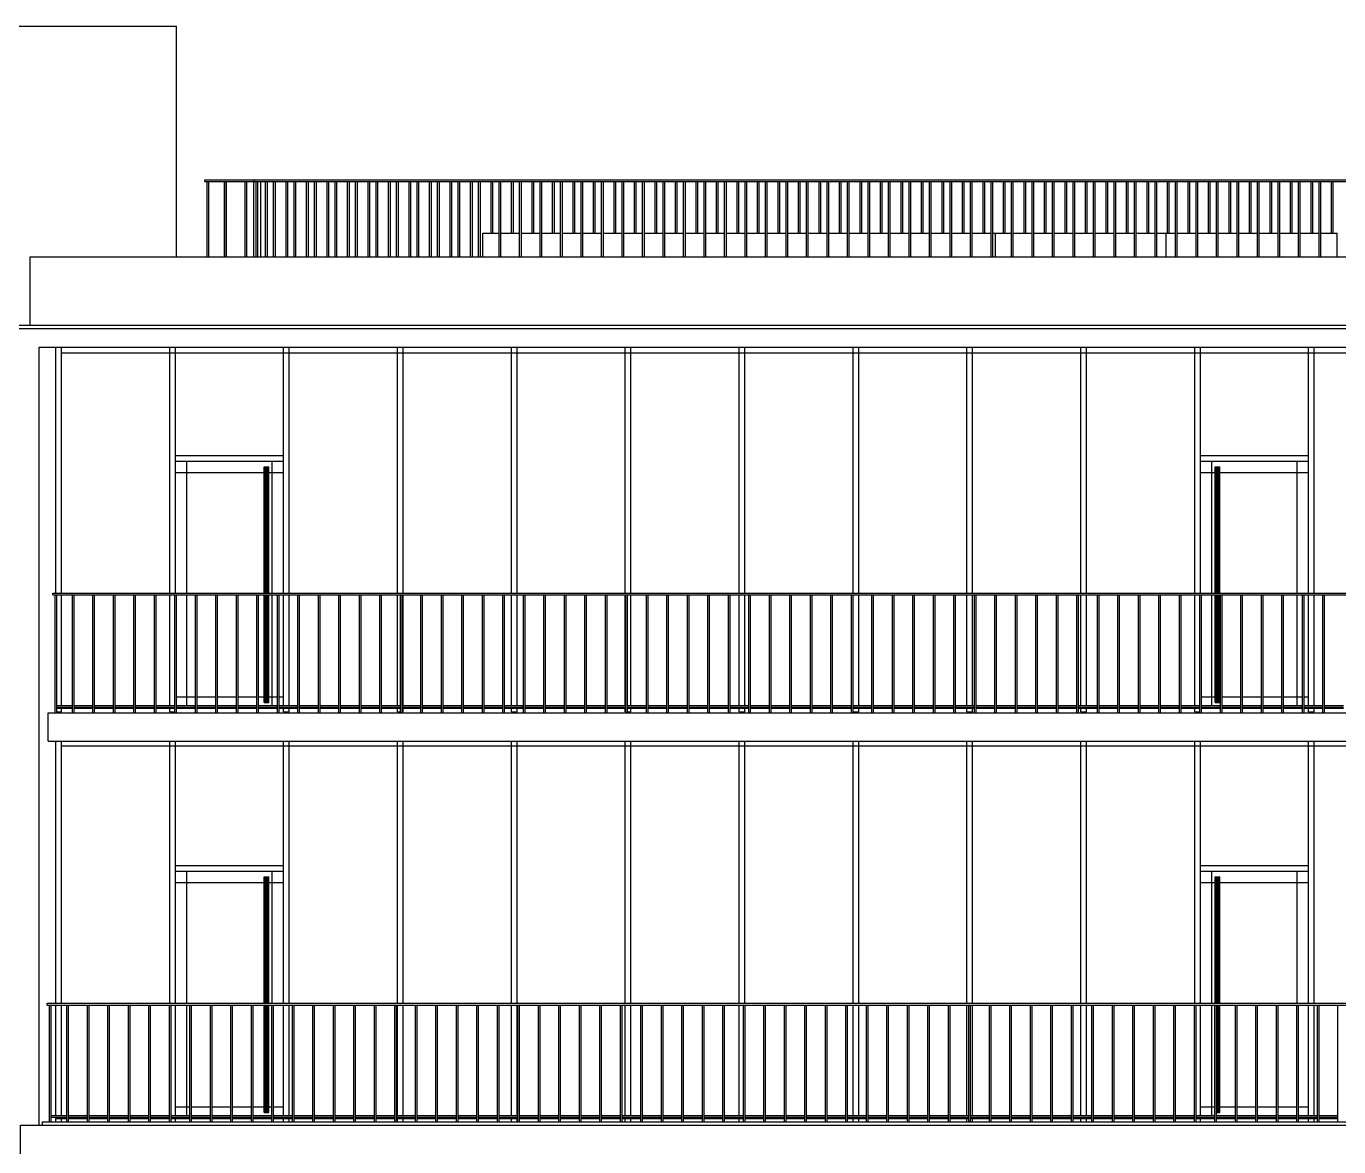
# Model space of a CAD drawing. Units: millimetres at full size, sheet at 1:150. Extents: x -30038 to 30038, y -20812 to 20512.
# Drawn here: x -7479 to 4046, y -11714 to -1877 of the extents above; entities that cross this region are included whole.
import ezdxf

# ---------------------------------------------------------------- set-up
doc = ezdxf.new("R2010")
doc.units = ezdxf.units.MM
doc.header["$LTSCALE"] = 150
doc.layers.add('0-5_ﾚｲﾔ-5', color=3, linetype='Continuous')

msp = doc.modelspace()

# ---------------------------------------------------------------- linework, layer by layer
at = {"layer": '0-5_ﾚｲﾔ-5', "color": 4}
for p, q in [((-6159.8, -2045), (-6159.8, -1877)), ((-3311.3, -3695), (-3146.3, -3695)), ((-3131.3, -3695), (-2966.3, -3695)), ((-2951.3, -3695), (-2786.3, -3695)), ((-2771.3, -3695), (-2606.3, -3695)), ((-2591.3, -3695), (-2426.3, -3695)), ((-2411.3, -3695), (-2246.3, -3695)), ((-2231.3, -3695), (-2066.3, -3695)), ((-2051.3, -3695), (-1886.3, -3695)), ((-1871.3, -3695), (-1706.3, -3695)), ((-1691.3, -3695), (-1526.3, -3695)), ((-1511.3, -3695), (-1346.3, -3695)), ((-1331.3, -3695), (-1166.3, -3695)), ((-1151.3, -3695), (-986.3, -3695)), ((-971.3, -3695), (-806.3, -3695)), ((-791.3, -3695), (-626.3, -3695)), ((-611.3, -3695), (-446.3, -3695)), ((-431.3, -3695), (-266.3, -3695)), ((-251.3, -3695), (-86.3, -3695)), ((-71.3, -3695), (93.7, -3695)), ((108.7, -3695), (273.7, -3695)), ((288.7, -3695), (453.7, -3695)), ((468.7, -3695), (633.7, -3695)), ((648.7, -3695), (813.7, -3695)), ((828.7, -3695), (993.7, -3695)), ((1008.7, -3695), (1031.2, -3695)), ((1188.7, -3695), (1353.7, -3695)), ((1368.7, -3695), (1533.7, -3695)), ((1548.7, -3695), (1713.7, -3695)), ((1728.7, -3695), (1893.7, -3695)), ((1908.7, -3695), (2073.7, -3695)), ((2088.7, -3695), (2253.7, -3695)), ((2268.7, -3695), (2433.7, -3695)), ((2448.7, -3695), (2531.2, -3695)), ((2531.2, -3695), (2613.7, -3695)), ((2531.2, -3900), (2531.2, -3695)), ((2628.7, -3695), (2793.7, -3695)), ((2808.7, -3695), (2973.7, -3695)), ((2988.7, -3695), (3153.7, -3695)), ((3168.7, -3695), (3333.7, -3695)), ((3348.7, -3695), (3513.7, -3695)), ((3528.7, -3695), (3693.7, -3695)), ((3708.7, -3695), (3873.7, -3695)), ((3888.7, -3695), (4031.2, -3695)), ((4031.2, -3900), (4031.2, -3695)), ((-7557.8, -4530), (11170.2, -4530)), ((-7364.3, -4695), (10831.2, -4695)), ((-7218.8, -6855), (-7218.8, -4695)), ((-7168.8, -6855), (-7168.8, -4695)), ((-7168.8, -4745), (-7168.8, -4695)), ((-6218.8, -6855), (-6218.8, -4695)), ((-6168.8, -6855), (-6168.8, -4695)), ((-5218.8, -6855), (-5218.8, -4695)), ((-5168.8, -6855), (-5168.8, -4695)), ((-4218.8, -6855), (-4218.8, -4695)), ((-4168.8, -6855), (-4168.8, -4695)), ((-3218.8, -6855), (-3218.8, -4695)), ((-3168.8, -6855), (-3168.8, -4695)), ((-2218.8, -6855), (-2218.8, -4695)), ((-2168.8, -6855), (-2168.8, -4695)), ((-1218.8, -6855), (-1218.8, -4695)), ((-1168.8, -6855), (-1168.8, -4695)), ((-218.8, -6855), (-218.8, -4695)), ((-168.8, -6855), (-168.8, -4695)), ((781.2, -6855), (781.2, -4695)), ((831.2, -6855), (831.2, -4695)), ((1781.2, -6855), (1781.2, -4695)), ((1831.2, -6855), (1831.2, -4695)), ((2781.2, -6855), (2781.2, -4695)), ((2831.2, -6855), (2831.2, -4695)), ((3781.2, -6855), (3781.2, -4695)), ((3831.2, -6855), (3831.2, -4695)), ((-7168.8, -4745), (10781.2, -4745)), ((-5218.8, -5695), (-5218.8, -5645)), ((3781.2, -5695), (3781.2, -5645)), ((-6168.8, -6855), (-6168.8, -5695)), ((-6168.8, -5795), (-6168.8, -5695)), ((-6168.8, -5695), (-5218.8, -5695)), ((-6068.8, -6855), (-6068.8, -5695)), ((-5384.5, -6855), (-5384.5, -5745)), ((-5377.5, -6855), (-5377.5, -5745)), ((-5368.8, -6855), (-5368.8, -5745)), ((-5360.1, -6855), (-5360.1, -5745)), ((-5353.2, -6855), (-5353.2, -5745)), ((-5349.3, -6855), (-5349.3, -5745)), ((-5318.8, -6855), (-5318.8, -5695)), ((2831.2, -6855), (2831.2, -5695)), ((2831.2, -5795), (2831.2, -5695)), ((2831.2, -5695), (3781.2, -5695)), ((2931.2, -6855), (2931.2, -5695)), ((2965.5, -6855), (2965.5, -5745)), ((2972.5, -6855), (2972.5, -5745)), ((2981.2, -6855), (2981.2, -5745)), ((2989.9, -6855), (2989.9, -5745)), ((2996.8, -6855), (2996.8, -5745)), ((3000.7, -6855), (3000.7, -5745)), ((3681.2, -6855), (3681.2, -5695)), ((-6168.8, -5795), (-5388.3, -5795)), ((-5349.3, -5795), (-5218.8, -5795)), ((2831.2, -5795), (2961.7, -5795)), ((3000.7, -5795), (3781.2, -5795)), ((-7168.8, -7840), (-7168.8, -6870)), ((-6218.8, -7840), (-6218.8, -6870)), ((-6068.8, -7840), (-6068.8, -6870)), ((-5388.3, -7815), (-5388.3, -6870)), ((-5384.5, -7815), (-5384.5, -6870)), ((-5384.5, -7815), (-5384.5, -6870)), ((-5377.5, -7815), (-5377.5, -6870)), ((-5377.5, -7815), (-5377.5, -6870)), ((-5368.8, -7815), (-5368.8, -6870)), ((-5360.1, -7815), (-5360.1, -6870)), ((-5360.1, -7815), (-5360.1, -6870)), ((-5353.2, -7815), (-5353.2, -6870)), ((-5353.2, -7815), (-5353.2, -6870)), ((-5349.3, -7815), (-5349.3, -6870)), ((-5318.8, -7840), (-5318.8, -6870)), ((-5218.8, -7840), (-5218.8, -6870)), ((-5168.8, -7840), (-5168.8, -6870)), ((-4218.8, -7840), (-4218.8, -6870)), ((-4168.8, -7840), (-4168.8, -6870)), ((-3218.8, -7840), (-3218.8, -6870)), ((-3168.8, -7840), (-3168.8, -6870)), ((-2218.8, -7840), (-2218.8, -6870)), ((-2168.8, -7840), (-2168.8, -6870)), ((-1218.8, -7840), (-1218.8, -6870)), ((-1168.8, -7840), (-1168.8, -6870)), ((-168.8, -7840), (-168.8, -6870)), ((781.2, -7840), (781.2, -6870)), ((831.2, -7840), (831.2, -6870)), ((1781.2, -7840), (1781.2, -6870)), ((1831.2, -7840), (1831.2, -6870)), ((2781.2, -7840), (2781.2, -6870)), ((2931.2, -7840), (2931.2, -6870)), ((2961.7, -7815), (2961.7, -6870)), ((2965.5, -7815), (2965.5, -6870)), ((2965.5, -7815), (2965.5, -6870)), ((2972.5, -7815), (2972.5, -6870)), ((2972.5, -7815), (2972.5, -6870)), ((2981.2, -7815), (2981.2, -6870)), ((2981.2, -7815), (2981.2, -6870)), ((2989.9, -7815), (2989.9, -6870)), ((2989.9, -7815), (2989.9, -6870)), ((2996.8, -7815), (2996.8, -6870)), ((2996.8, -7815), (2996.8, -6870)), ((3000.7, -7815), (3000.7, -6870)), ((3681.2, -7840), (3681.2, -6870)), ((3781.2, -7840), (3781.2, -6870)), ((3831.2, -7840), (3831.2, -6870)), ((-6158.3, -7765), (-5993.3, -7765)), ((-5978.3, -7765), (-5813.3, -7765)), ((-5798.3, -7765), (-5633.3, -7765)), ((-5618.3, -7765), (-5453.3, -7765)), ((-5438.3, -7765), (-5388.3, -7765)), ((-5388.3, -7815), (-5384.5, -7815)), ((-5384.5, -7815), (-5377.5, -7815)), ((-5368.8, -7815), (-5360.1, -7815)), ((-5360.1, -7815), (-5353.2, -7815)), ((-5353.2, -7815), (-5349.3, -7815)), ((-5349.3, -7765), (-5273.3, -7765)), ((-5258.3, -7765), (-5218.8, -7765)), ((2841.7, -7765), (2961.7, -7765)), ((2961.7, -7815), (2965.5, -7815)), ((2965.5, -7815), (2972.5, -7815)), ((2972.5, -7815), (2981.2, -7815)), ((2981.2, -7815), (2989.9, -7815)), ((2989.9, -7815), (2996.8, -7815)), ((2996.8, -7815), (3000.7, -7815)), ((3000.7, -7765), (3006.7, -7765)), ((3021.7, -7765), (3186.7, -7765)), ((3201.7, -7765), (3366.7, -7765)), ((3381.7, -7765), (3546.7, -7765)), ((3561.7, -7765), (3726.7, -7765)), ((3741.7, -7765), (3781.2, -7765)), ((-7210.8, -7865), (-7073.3, -7865)), ((-7210.8, -7895), (-7168.8, -7895)), ((-7168.8, -7895), (-7168.8, -7855)), ((-7058.3, -7865), (-6893.3, -7865)), ((-6878.3, -7865), (-6713.3, -7865)), ((-6698.3, -7865), (-6533.3, -7865)), ((-6518.3, -7865), (-6353.3, -7865)), ((-6338.3, -7865), (-6173.3, -7865)), ((-6218.8, -7895), (-6218.8, -7855)), ((-6218.8, -7895), (-6173.3, -7895)), ((-6158.3, -7865), (-5993.3, -7865)), ((-6068.8, -7865), (-6068.8, -7855)), ((-5978.3, -7865), (-5813.3, -7865)), ((-5798.3, -7865), (-5633.3, -7865)), ((-5618.3, -7865), (-5453.3, -7865)), ((-5438.3, -7865), (-5273.3, -7865)), ((-5318.8, -7865), (-5318.8, -7855)), ((-5258.3, -7865), (-5093.3, -7865)), ((-5218.8, -7895), (-5218.8, -7855)), ((-5218.8, -7895), (-5168.8, -7895)), ((-5168.8, -7895), (-5168.8, -7855)), ((-5078.3, -7865), (-4913.3, -7865)), ((-4898.3, -7865), (-4733.3, -7865)), ((-4718.3, -7865), (-4553.3, -7865)), ((-4538.3, -7865), (-4373.3, -7865)), ((-4358.3, -7865), (-4193.3, -7865)), ((-4218.8, -7895), (-4218.8, -7855)), ((-4218.8, -7895), (-4193.3, -7895)), ((-4178.3, -7865), (-4013.3, -7865)), ((-4178.3, -7895), (-4168.8, -7895)), ((-4168.8, -7895), (-4168.8, -7855)), ((-3998.3, -7865), (-3833.3, -7865)), ((-3818.3, -7865), (-3653.3, -7865)), ((-3638.3, -7865), (-3473.3, -7865)), ((-3458.3, -7865), (-3293.3, -7865)), ((-3278.3, -7865), (-3113.3, -7865)), ((-3218.8, -7895), (-3218.8, -7855)), ((-3218.8, -7895), (-3168.8, -7895)), ((-3168.8, -7895), (-3168.8, -7855)), ((-3098.3, -7865), (-2933.3, -7865)), ((-2918.3, -7865), (-2753.3, -7865)), ((-2738.3, -7865), (-2573.3, -7865)), ((-2558.3, -7865), (-2393.3, -7865)), ((-2378.3, -7865), (-2213.3, -7865)), ((-2218.8, -7895), (-2218.8, -7855)), ((-2218.8, -7895), (-2213.3, -7895)), ((-2198.3, -7865), (-2033.3, -7865)), ((-2198.3, -7895), (-2168.8, -7895)), ((-2168.8, -7895), (-2168.8, -7855)), ((-2018.3, -7865), (-1853.3, -7865)), ((-1838.3, -7865), (-1673.3, -7865)), ((-1658.3, -7865), (-1493.3, -7865)), ((-1478.3, -7865), (-1313.3, -7865)), ((-1298.3, -7865), (-1133.3, -7865)), ((-1218.8, -7895), (-1218.8, -7855)), ((-1218.8, -7895), (-1168.8, -7895)), ((-1168.8, -7895), (-1168.8, -7855)), ((-1118.3, -7865), (-953.3, -7865)), ((-938.3, -7865), (-773.3, -7865)), ((-758.3, -7865), (-593.3, -7865)), ((-578.3, -7865), (-413.3, -7865)), ((-398.3, -7865), (-233.3, -7865)), ((-218.3, -7865), (-53.3, -7865)), ((-218.3, -7895), (-168.8, -7895)), ((-168.8, -7895), (-168.8, -7855)), ((-38.3, -7865), (126.7, -7865)), ((141.7, -7865), (306.7, -7865)), ((321.7, -7865), (486.7, -7865)), ((501.7, -7865), (666.7, -7865)), ((681.7, -7865), (846.7, -7865)), ((781.2, -7895), (781.2, -7855)), ((781.2, -7895), (831.2, -7895)), ((831.2, -7895), (831.2, -7855)), ((861.7, -7865), (1026.7, -7865)), ((1041.7, -7865), (1206.7, -7865)), ((1221.7, -7865), (1386.7, -7865)), ((1401.7, -7865), (1566.7, -7865)), ((1581.7, -7865), (1746.7, -7865)), ((1761.7, -7865), (1926.7, -7865)), ((1781.2, -7895), (1781.2, -7855)), ((1781.2, -7895), (1831.2, -7895)), ((1831.2, -7895), (1831.2, -7855)), ((1941.7, -7865), (2106.7, -7865)), ((2121.7, -7865), (2286.7, -7865)), ((2301.7, -7865), (2466.7, -7865)), ((2481.7, -7865), (2646.7, -7865)), ((2661.7, -7865), (2826.7, -7865)), ((2781.2, -7895), (2781.2, -7855)), ((2781.2, -7895), (2826.7, -7895)), ((2841.7, -7865), (3006.7, -7865)), ((2931.2, -7865), (2931.2, -7855)), ((3021.7, -7865), (3186.7, -7865)), ((3201.7, -7865), (3366.7, -7865)), ((3381.7, -7865), (3546.7, -7865)), ((3561.7, -7865), (3726.7, -7865)), ((3681.2, -7865), (3681.2, -7855)), ((3741.7, -7865), (3906.7, -7865)), ((3781.2, -7895), (3781.2, -7855)), ((3781.2, -7895), (3831.2, -7895)), ((3831.2, -7895), (3831.2, -7855)), ((3921.7, -7865), (4086.7, -7865)), ((-7218.8, -10455), (-7218.8, -8155)), ((-7168.8, -8195), (-7168.8, -8155)), ((-7168.8, -10455), (-7168.8, -8155)), ((-6218.8, -10455), (-6218.8, -8155)), ((-6168.8, -10455), (-6168.8, -8155)), ((-5218.8, -10455), (-5218.8, -8155)), ((-5168.8, -10455), (-5168.8, -8155)), ((-4218.8, -10455), (-4218.8, -8155)), ((-4168.8, -10455), (-4168.8, -8155)), ((-3218.8, -10455), (-3218.8, -8155)), ((-3168.8, -10455), (-3168.8, -8155)), ((-2218.8, -10455), (-2218.8, -8155)), ((-2168.8, -10455), (-2168.8, -8155)), ((-1218.8, -10455), (-1218.8, -8155)), ((-1168.8, -10455), (-1168.8, -8155)), ((-218.8, -10455), (-218.8, -8155)), ((-168.8, -10455), (-168.8, -8155)), ((781.2, -10455), (781.2, -8155)), ((831.2, -10455), (831.2, -8155)), ((1781.2, -10455), (1781.2, -8155)), ((1831.2, -10455), (1831.2, -8155)), ((2781.2, -10455), (2781.2, -8155)), ((2831.2, -10455), (2831.2, -8155)), ((3781.2, -10455), (3781.2, -8155)), ((3831.2, -10455), (3831.2, -8155)), ((-7168.8, -8195), (10781.2, -8195)), ((-6168.8, -9295), (-5218.8, -9295)), ((-6068.8, -10455), (-6068.8, -9295)), ((-5318.8, -10455), (-5318.8, -9295)), ((-5218.8, -9295), (-5218.8, -9245)), ((2831.2, -9295), (3781.2, -9295)), ((2931.2, -10455), (2931.2, -9295)), ((3681.2, -10455), (3681.2, -9295)), ((3781.2, -9295), (3781.2, -9245)), ((-6168.8, -9395), (-5388.3, -9395)), ((-5384.5, -10455), (-5384.5, -9345)), ((-5377.5, -10455), (-5377.5, -9345)), ((-5368.8, -10455), (-5368.8, -9345)), ((-5360.1, -10455), (-5360.1, -9345)), ((-5353.2, -10455), (-5353.2, -9345)), ((-5349.3, -10455), (-5349.3, -9345)), ((-5349.3, -9395), (-5218.8, -9395)), ((2831.2, -9395), (2961.7, -9395)), ((2965.5, -10455), (2965.5, -9345)), ((2972.5, -10455), (2972.5, -9345)), ((2981.2, -10455), (2981.2, -9345)), ((2989.9, -10455), (2989.9, -9345)), ((2996.8, -10455), (2996.8, -9345)), ((3000.7, -10455), (3000.7, -9345)), ((3000.7, -9395), (3781.2, -9395)), ((-7218.8, -11440), (-7218.8, -10470)), ((-7168.8, -11440), (-7168.8, -10470)), ((-6168.8, -11440), (-6168.8, -10470)), ((-6068.8, -11440), (-6068.8, -10470)), ((-5388.3, -11415), (-5388.3, -10470)), ((-5384.5, -11415), (-5384.5, -10470)), ((-5384.5, -11415), (-5384.5, -10470)), ((-5377.5, -11415), (-5377.5, -10470)), ((-5377.5, -11415), (-5377.5, -10470)), ((-5368.8, -11415), (-5368.8, -10470)), ((-5368.8, -11415), (-5368.8, -10470)), ((-5360.1, -11415), (-5360.1, -10470)), ((-5360.1, -11415), (-5360.1, -10470)), ((-5353.2, -11415), (-5353.2, -10470)), ((-5353.2, -11415), (-5353.2, -10470)), ((-5349.3, -11415), (-5349.3, -10470)), ((-5218.8, -11440), (-5218.8, -10470)), ((-5168.8, -11440), (-5168.8, -10470)), ((-4218.8, -11440), (-4218.8, -10470)), ((-4168.8, -11440), (-4168.8, -10470)), ((-3218.8, -11440), (-3218.8, -10470)), ((-3168.8, -11440), (-3168.8, -10470)), ((-2218.8, -11440), (-2218.8, -10470)), ((-2168.8, -11440), (-2168.8, -10470)), ((-1218.8, -11440), (-1218.8, -10470)), ((-218.8, -11440), (-218.8, -10470)), ((-168.8, -11440), (-168.8, -10470)), ((781.2, -11440), (781.2, -10470)), ((831.2, -11440), (831.2, -10470)), ((1781.2, -11440), (1781.2, -10470)), ((1831.2, -11440), (1831.2, -10470)), ((2831.2, -11440), (2831.2, -10470)), ((2931.2, -11440), (2931.2, -10470)), ((2981.2, -11415), (2981.2, -10470)), ((2981.2, -11415), (2981.2, -10470)), ((2989.9, -11415), (2989.9, -10470)), ((2989.9, -11415), (2989.9, -10470)), ((2996.8, -11415), (2996.8, -10470)), ((2996.8, -11415), (2996.8, -10470)), ((3000.7, -11415), (3000.7, -10470)), ((3781.2, -11440), (3781.2, -10470)), ((3831.2, -11440), (3831.2, -10470)), ((-6168.8, -11365), (-6041.3, -11365)), ((-6026.3, -11365), (-5861.3, -11365)), ((-5846.3, -11365), (-5681.3, -11365)), ((-5666.3, -11365), (-5501.3, -11365)), ((-5486.3, -11365), (-5388.3, -11365)), ((-5349.3, -11365), (-5321.3, -11365)), ((-5306.3, -11365), (-5218.8, -11365)), ((2831.2, -11365), (2958.7, -11365)), ((3000.7, -11365), (3138.7, -11365)), ((3153.7, -11365), (3318.7, -11365)), ((3333.7, -11365), (3498.7, -11365)), ((3513.7, -11365), (3678.7, -11365)), ((3693.7, -11365), (3781.2, -11365)), ((-7218.8, -11495), (-7218.8, -11455)), ((-7168.8, -11495), (-7168.8, -11455)), ((-7106.3, -11465), (-6941.3, -11465)), ((-6926.3, -11465), (-6761.3, -11465)), ((-6746.3, -11465), (-6581.3, -11465)), ((-6566.3, -11465), (-6401.3, -11465)), ((-6386.3, -11465), (-6221.3, -11465)), ((-6206.3, -11465), (-6041.3, -11465)), ((-6168.8, -11495), (-6168.8, -11455)), ((-6068.8, -11465), (-6068.8, -11455)), ((-6026.3, -11465), (-5861.3, -11465)), ((-5846.3, -11465), (-5681.3, -11465)), ((-5666.3, -11465), (-5501.3, -11465)), ((-5486.3, -11465), (-5321.3, -11465)), ((-5388.3, -11415), (-5384.5, -11415)), ((-5384.5, -11415), (-5377.5, -11415)), ((-5377.5, -11415), (-5368.8, -11415)), ((-5368.8, -11415), (-5360.1, -11415)), ((-5360.1, -11415), (-5353.2, -11415)), ((-5353.2, -11415), (-5349.3, -11415)), ((-5306.3, -11465), (-5141.3, -11465)), ((-5218.8, -11495), (-5218.8, -11455)), ((-5168.8, -11495), (-5168.8, -11455)), ((-5126.3, -11465), (-4961.3, -11465)), ((-4946.3, -11465), (-4781.3, -11465)), ((-4766.3, -11465), (-4601.3, -11465)), ((-4586.3, -11465), (-4421.3, -11465)), ((-4406.3, -11465), (-4241.3, -11465)), ((-4226.3, -11465), (-4061.3, -11465)), ((-4218.8, -11495), (-4218.8, -11455)), ((-4168.8, -11495), (-4168.8, -11455)), ((-4046.3, -11465), (-3881.3, -11465)), ((-3866.3, -11465), (-3701.3, -11465)), ((-3686.3, -11465), (-3521.3, -11465)), ((-3506.3, -11465), (-3341.3, -11465)), ((-3326.3, -11465), (-3161.3, -11465)), ((-3218.8, -11495), (-3218.8, -11455)), ((-3168.8, -11495), (-3168.8, -11455)), ((-3146.3, -11465), (-2981.3, -11465)), ((-2966.3, -11465), (-2801.3, -11465)), ((-2786.3, -11465), (-2621.3, -11465)), ((-2606.3, -11465), (-2441.3, -11465)), ((-2426.3, -11465), (-2261.3, -11465)), ((-2246.3, -11465), (-2081.3, -11465)), ((-2218.8, -11495), (-2218.8, -11455)), ((-2168.8, -11495), (-2168.8, -11455)), ((-2066.3, -11465), (-1901.3, -11465)), ((-1886.3, -11465), (-1721.3, -11465)), ((-1706.3, -11465), (-1541.3, -11465)), ((-1526.3, -11465), (-1361.3, -11465)), ((-1346.3, -11465), (-1181.3, -11465)), ((-1218.8, -11495), (-1218.8, -11455)), ((-1166.3, -11465), (-1001.3, -11465)), ((-986.3, -11465), (-821.3, -11465)), ((-806.3, -11465), (-641.3, -11465)), ((-626.3, -11465), (-461.3, -11465)), ((-446.3, -11465), (-281.3, -11465)), ((-266.3, -11465), (-101.3, -11465)), ((-218.8, -11495), (-218.8, -11455)), ((-168.8, -11495), (-168.8, -11455)), ((-86.3, -11465), (78.7, -11465)), ((93.7, -11465), (258.7, -11465)), ((273.7, -11465), (438.7, -11465)), ((453.7, -11465), (618.7, -11465)), ((633.7, -11465), (798.7, -11465)), ((781.2, -11495), (781.2, -11455)), ((813.7, -11465), (978.7, -11465)), ((831.2, -11495), (831.2, -11455)), ((993.7, -11465), (1158.7, -11465)), ((1173.7, -11465), (1338.7, -11465)), ((1353.7, -11465), (1518.7, -11465)), ((1533.7, -11465), (1698.7, -11465)), ((1713.7, -11465), (1878.7, -11465)), ((1781.2, -11495), (1781.2, -11455)), ((1831.2, -11495), (1831.2, -11455)), ((1893.7, -11465), (2058.7, -11465)), ((2073.7, -11465), (2238.7, -11465)), ((2253.7, -11465), (2418.7, -11465)), ((2433.7, -11465), (2598.7, -11465)), ((2613.7, -11465), (2778.7, -11465)), ((2793.7, -11465), (2958.7, -11465)), ((2831.2, -11495), (2831.2, -11455)), ((2931.2, -11465), (2931.2, -11455)), ((2973.7, -11415), (2981.2, -11415)), ((2973.7, -11465), (3138.7, -11465)), ((2981.2, -11415), (2989.9, -11415)), ((2989.9, -11415), (2996.8, -11415)), ((2996.8, -11415), (3000.7, -11415)), ((3153.7, -11465), (3318.7, -11465)), ((3333.7, -11465), (3498.7, -11465)), ((3513.7, -11465), (3678.7, -11465)), ((3693.7, -11465), (3858.7, -11465)), ((3781.2, -11495), (3781.2, -11455)), ((3831.2, -11495), (3831.2, -11455)), ((3873.7, -11465), (4038.7, -11465))]:
    msp.add_line(p, q, dxfattribs=at)
at = {"layer": '0-5_ﾚｲﾔ-5'}
for p, q in [((-6159.8, -3900), (-6159.8, -1895)), ((-5909.7, -3240), (-5479, -3240)), ((-5889.8, -3900), (-5889.8, -3240)), ((-5874.8, -3900), (-5874.8, -3240)), ((-5737.3, -3900), (-5737.3, -3240)), ((-5722.3, -3900), (-5722.3, -3240)), ((-5721.6, -3900), (-5721.6, -3240)), ((-5557.3, -3900), (-5557.3, -3240)), ((-5542.3, -3900), (-5542.3, -3240)), ((-5541.6, -3900), (-5541.6, -3240)), ((-5479, -3240), (-5478.7, -3240)), ((-5478.8, -3900), (-5478.8, -3240)), ((-5478.7, -3240), (9031, -3240)), ((-5458.8, -3900), (-5458.8, -3240)), ((-5443.8, -3900), (-5443.8, -3240)), ((-5418.8, -3900), (-5418.8, -3240)), ((-5376.6, -3900), (-5376.6, -3240)), ((-5361.6, -3900), (-5361.6, -3240)), ((-5306.3, -3900), (-5306.3, -3240)), ((-5291.3, -3900), (-5291.3, -3240)), ((-5196.6, -3900), (-5196.6, -3240)), ((-5181.6, -3900), (-5181.6, -3240)), ((-5126.3, -3900), (-5126.3, -3240)), ((-5111.3, -3900), (-5111.3, -3240)), ((-5016.6, -3900), (-5016.6, -3240)), ((-5001.6, -3900), (-5001.6, -3240)), ((-4946.3, -3900), (-4946.3, -3240)), ((-4931.3, -3900), (-4931.3, -3240)), ((-4836.6, -3900), (-4836.6, -3240)), ((-4821.6, -3900), (-4821.6, -3240)), ((-4766.3, -3900), (-4766.3, -3240)), ((-4751.3, -3900), (-4751.3, -3240)), ((-4656.6, -3900), (-4656.6, -3240)), ((-4641.6, -3900), (-4641.6, -3240)), ((-4586.3, -3900), (-4586.3, -3240)), ((-4571.3, -3900), (-4571.3, -3240)), ((-4476.6, -3900), (-4476.6, -3240)), ((-4461.6, -3900), (-4461.6, -3240)), ((-4406.3, -3900), (-4406.3, -3240)), ((-4391.3, -3900), (-4391.3, -3240)), ((-4296.6, -3900), (-4296.6, -3240)), ((-4281.6, -3900), (-4281.6, -3240)), ((-4226.3, -3900), (-4226.3, -3240)), ((-4211.3, -3900), (-4211.3, -3240)), ((-4116.6, -3900), (-4116.6, -3240)), ((-4101.6, -3900), (-4101.6, -3240)), ((-4046.3, -3900), (-4046.3, -3240)), ((-4031.3, -3900), (-4031.3, -3240)), ((-3936.6, -3900), (-3936.6, -3240)), ((-3921.6, -3900), (-3921.6, -3240)), ((-3866.3, -3900), (-3866.3, -3240)), ((-3851.3, -3900), (-3851.3, -3240)), ((-3756.6, -3900), (-3756.6, -3240)), ((-3741.6, -3900), (-3741.6, -3240)), ((-3686.3, -3900), (-3686.3, -3240)), ((-3671.3, -3900), (-3671.3, -3240)), ((-3576.6, -3900), (-3576.6, -3240)), ((-3561.6, -3900), (-3561.6, -3240)), ((-3506.3, -3900), (-3506.3, -3240)), ((-3491.3, -3900), (-3491.3, -3240)), ((-3396.6, -3695), (-3396.6, -3240)), ((-3381.6, -3695), (-3381.6, -3240)), ((-3326.3, -3900), (-3326.3, -3240)), ((-3311.3, -3900), (-3311.3, -3240)), ((-3216.6, -3695), (-3216.6, -3240)), ((-3201.6, -3695), (-3201.6, -3240)), ((-3146.3, -3900), (-3146.3, -3240)), ((-3131.3, -3900), (-3131.3, -3240)), ((-3036.6, -3695), (-3036.6, -3240)), ((-3021.6, -3695), (-3021.6, -3240)), ((-2966.3, -3900), (-2966.3, -3240)), ((-2951.3, -3900), (-2951.3, -3240)), ((-2856.6, -3695), (-2856.6, -3240)), ((-2841.6, -3695), (-2841.6, -3240)), ((-2786.3, -3900), (-2786.3, -3240)), ((-2771.3, -3900), (-2771.3, -3240)), ((-2676.6, -3695), (-2676.6, -3240)), ((-2661.6, -3695), (-2661.6, -3240)), ((-2606.3, -3900), (-2606.3, -3240)), ((-2591.3, -3900), (-2591.3, -3240)), ((-2496.6, -3695), (-2496.6, -3240)), ((-2481.6, -3695), (-2481.6, -3240)), ((-2426.3, -3900), (-2426.3, -3240)), ((-2411.3, -3900), (-2411.3, -3240)), ((-2316.6, -3695), (-2316.6, -3240)), ((-2301.6, -3695), (-2301.6, -3240)), ((-2246.3, -3900), (-2246.3, -3240)), ((-2231.3, -3900), (-2231.3, -3240)), ((-2136.6, -3695), (-2136.6, -3240)), ((-2121.6, -3695), (-2121.6, -3240)), ((-2066.3, -3900), (-2066.3, -3240)), ((-2051.3, -3900), (-2051.3, -3240)), ((-1956.6, -3695), (-1956.6, -3240)), ((-1941.6, -3695), (-1941.6, -3240)), ((-1886.3, -3900), (-1886.3, -3240)), ((-1871.3, -3900), (-1871.3, -3240)), ((-1776.6, -3695), (-1776.6, -3240)), ((-1761.6, -3695), (-1761.6, -3240)), ((-1706.3, -3900), (-1706.3, -3240)), ((-1691.3, -3900), (-1691.3, -3240)), ((-1596.6, -3695), (-1596.6, -3240)), ((-1581.6, -3695), (-1581.6, -3240)), ((-1526.3, -3900), (-1526.3, -3240)), ((-1511.3, -3900), (-1511.3, -3240)), ((-1416.6, -3695), (-1416.6, -3240)), ((-1401.6, -3695), (-1401.6, -3240)), ((-1346.3, -3900), (-1346.3, -3240)), ((-1331.3, -3900), (-1331.3, -3240)), ((-1236.6, -3695), (-1236.6, -3240)), ((-1221.6, -3695), (-1221.6, -3240)), ((-1166.3, -3900), (-1166.3, -3240)), ((-1151.3, -3900), (-1151.3, -3240)), ((-1056.6, -3695), (-1056.6, -3240)), ((-1041.6, -3695), (-1041.6, -3240)), ((-986.3, -3900), (-986.3, -3240)), ((-971.3, -3900), (-971.3, -3240)), ((-876.6, -3695), (-876.6, -3240)), ((-861.6, -3695), (-861.6, -3240)), ((-806.3, -3900), (-806.3, -3240)), ((-791.3, -3900), (-791.3, -3240)), ((-696.6, -3695), (-696.6, -3240)), ((-681.6, -3695), (-681.6, -3240)), ((-626.3, -3900), (-626.3, -3240)), ((-611.3, -3900), (-611.3, -3240)), ((-516.6, -3695), (-516.6, -3240)), ((-501.6, -3695), (-501.6, -3240)), ((-446.3, -3900), (-446.3, -3240)), ((-431.3, -3900), (-431.3, -3240)), ((-336.6, -3695), (-336.6, -3240)), ((-321.6, -3695), (-321.6, -3240)), ((-266.3, -3900), (-266.3, -3240)), ((-251.3, -3900), (-251.3, -3240)), ((-156.6, -3695), (-156.6, -3240)), ((-141.6, -3695), (-141.6, -3240)), ((-86.3, -3900), (-86.3, -3240)), ((-71.3, -3900), (-71.3, -3240)), ((23.4, -3695), (23.4, -3240)), ((38.4, -3695), (38.4, -3240)), ((93.7, -3900), (93.7, -3240)), ((108.7, -3900), (108.7, -3240)), ((203.4, -3695), (203.4, -3240)), ((218.4, -3695), (218.4, -3240)), ((273.7, -3900), (273.7, -3240)), ((288.7, -3900), (288.7, -3240)), ((383.4, -3695), (383.4, -3240)), ((398.4, -3695), (398.4, -3240)), ((453.7, -3900), (453.7, -3240)), ((468.7, -3900), (468.7, -3240)), ((563.4, -3695), (563.4, -3240)), ((578.4, -3695), (578.4, -3240)), ((633.7, -3900), (633.7, -3240)), ((648.7, -3900), (648.7, -3240)), ((743.4, -3695), (743.4, -3240)), ((758.4, -3695), (758.4, -3240)), ((813.7, -3900), (813.7, -3240)), ((828.7, -3900), (828.7, -3240)), ((923.4, -3695), (923.4, -3240)), ((938.4, -3695), (938.4, -3240)), ((993.7, -3900), (993.7, -3240)), ((1008.7, -3900), (1008.7, -3240)), ((1103.4, -3695), (1103.4, -3240)), ((1118.4, -3695), (1118.4, -3240)), ((1173.7, -3900), (1173.7, -3240)), ((1188.7, -3900), (1188.7, -3240)), ((1283.4, -3695), (1283.4, -3240)), ((1298.4, -3695), (1298.4, -3240)), ((1353.7, -3900), (1353.7, -3240)), ((1368.7, -3900), (1368.7, -3240)), ((1463.4, -3695), (1463.4, -3240)), ((1478.4, -3695), (1478.4, -3240)), ((1533.7, -3900), (1533.7, -3240)), ((1548.7, -3900), (1548.7, -3240)), ((1643.4, -3695), (1643.4, -3240)), ((1658.4, -3695), (1658.4, -3240)), ((1713.7, -3900), (1713.7, -3240)), ((1728.7, -3900), (1728.7, -3240)), ((1823.4, -3695), (1823.4, -3240)), ((1838.4, -3695), (1838.4, -3240)), ((1893.7, -3900), (1893.7, -3240)), ((1908.7, -3900), (1908.7, -3240)), ((2003.4, -3695), (2003.4, -3240)), ((2018.4, -3695), (2018.4, -3240)), ((2073.7, -3900), (2073.7, -3240)), ((2088.7, -3900), (2088.7, -3240)), ((2183.4, -3695), (2183.4, -3240)), ((2198.4, -3695), (2198.4, -3240)), ((2253.7, -3900), (2253.7, -3240)), ((2268.7, -3900), (2268.7, -3240)), ((2363.4, -3695), (2363.4, -3240)), ((2378.4, -3695), (2378.4, -3240)), ((2433.7, -3900), (2433.7, -3240)), ((2448.7, -3900), (2448.7, -3240)), ((2543.4, -3695), (2543.4, -3240)), ((2558.4, -3695), (2558.4, -3240)), ((2613.7, -3900), (2613.7, -3240)), ((2628.7, -3900), (2628.7, -3240)), ((2723.4, -3695), (2723.4, -3240)), ((2738.4, -3695), (2738.4, -3240)), ((2793.7, -3900), (2793.7, -3240)), ((2808.7, -3900), (2808.7, -3240)), ((2903.4, -3695), (2903.4, -3240)), ((2918.4, -3695), (2918.4, -3240)), ((2973.7, -3900), (2973.7, -3240)), ((2988.7, -3900), (2988.7, -3240)), ((3083.4, -3695), (3083.4, -3240)), ((3098.4, -3695), (3098.4, -3240)), ((3153.7, -3900), (3153.7, -3240)), ((3168.7, -3900), (3168.7, -3240)), ((3263.4, -3695), (3263.4, -3240)), ((3278.4, -3695), (3278.4, -3240)), ((3333.7, -3900), (3333.7, -3240)), ((3348.7, -3900), (3348.7, -3240)), ((3443.4, -3695), (3443.4, -3240)), ((3458.4, -3695), (3458.4, -3240)), ((3513.7, -3900), (3513.7, -3240)), ((3528.7, -3900), (3528.7, -3240)), ((3623.4, -3695), (3623.4, -3240)), ((3638.4, -3695), (3638.4, -3240)), ((3693.7, -3900), (3693.7, -3240)), ((3708.7, -3900), (3708.7, -3240)), ((3803.4, -3695), (3803.4, -3240)), ((3818.4, -3695), (3818.4, -3240)), ((3873.7, -3900), (3873.7, -3240)), ((3888.7, -3900), (3888.7, -3240)), ((3983.4, -3695), (3983.4, -3240)), ((3998.4, -3695), (3998.4, -3240)), ((-7364.3, -11525), (-7364.3, -4695)), ((-7245.7, -6870), (10858.1, -6870)), ((-7225.8, -7905), (-7225.8, -6870)), ((-7210.8, -7905), (-7210.8, -6870)), ((-7073.3, -7905), (-7073.3, -6870)), ((-7058.3, -7905), (-7058.3, -6870)), ((-6893.3, -7905), (-6893.3, -6870)), ((-6878.3, -7905), (-6878.3, -6870)), ((-6713.3, -7905), (-6713.3, -6870)), ((-6698.3, -7905), (-6698.3, -6870)), ((-6533.3, -7905), (-6533.3, -6870)), ((-6518.3, -7905), (-6518.3, -6870)), ((-6353.3, -7905), (-6353.3, -6870)), ((-6338.3, -7905), (-6338.3, -6870)), ((-6173.3, -7905), (-6173.3, -6870)), ((-6158.3, -7905), (-6158.3, -6870)), ((-5993.3, -7905), (-5993.3, -6870)), ((-5978.3, -7905), (-5978.3, -6870)), ((-5813.3, -7905), (-5813.3, -6870)), ((-5798.3, -7905), (-5798.3, -6870)), ((-5633.3, -7905), (-5633.3, -6870)), ((-5618.3, -7905), (-5618.3, -6870)), ((-5453.3, -7905), (-5453.3, -6870)), ((-5438.3, -7905), (-5438.3, -6870)), ((-5273.3, -7905), (-5273.3, -6870)), ((-5258.3, -7905), (-5258.3, -6870)), ((-5093.3, -7905), (-5093.3, -6870)), ((-5078.3, -7905), (-5078.3, -6870)), ((-4913.3, -7905), (-4913.3, -6870)), ((-4898.3, -7905), (-4898.3, -6870)), ((-4733.3, -7905), (-4733.3, -6870)), ((-4718.3, -7905), (-4718.3, -6870)), ((-4553.3, -7905), (-4553.3, -6870)), ((-4538.3, -7905), (-4538.3, -6870)), ((-4373.3, -7905), (-4373.3, -6870)), ((-4358.3, -7905), (-4358.3, -6870)), ((-4193.3, -7905), (-4193.3, -6870)), ((-4178.3, -7905), (-4178.3, -6870)), ((-4013.3, -7905), (-4013.3, -6870)), ((-3998.3, -7905), (-3998.3, -6870)), ((-3833.3, -7905), (-3833.3, -6870)), ((-3818.3, -7905), (-3818.3, -6870)), ((-3653.3, -7905), (-3653.3, -6870)), ((-3638.3, -7905), (-3638.3, -6870)), ((-3473.3, -7905), (-3473.3, -6870)), ((-3458.3, -7905), (-3458.3, -6870)), ((-3293.3, -7905), (-3293.3, -6870)), ((-3278.3, -7905), (-3278.3, -6870)), ((-3113.3, -7905), (-3113.3, -6870)), ((-3098.3, -7905), (-3098.3, -6870)), ((-2933.3, -7905), (-2933.3, -6870)), ((-2918.3, -7905), (-2918.3, -6870)), ((-2753.3, -7905), (-2753.3, -6870)), ((-2738.3, -7905), (-2738.3, -6870)), ((-2573.3, -7905), (-2573.3, -6870)), ((-2558.3, -7905), (-2558.3, -6870)), ((-2393.3, -7905), (-2393.3, -6870)), ((-2378.3, -7905), (-2378.3, -6870)), ((-2213.3, -7905), (-2213.3, -6870)), ((-2198.3, -7905), (-2198.3, -6870)), ((-2033.3, -7905), (-2033.3, -6870)), ((-2018.3, -7905), (-2018.3, -6870)), ((-1853.3, -7905), (-1853.3, -6870)), ((-1838.3, -7905), (-1838.3, -6870)), ((-1673.3, -7905), (-1673.3, -6870)), ((-1658.3, -7905), (-1658.3, -6870)), ((-1493.3, -7905), (-1493.3, -6870)), ((-1478.3, -7905), (-1478.3, -6870)), ((-1313.3, -7905), (-1313.3, -6870)), ((-1298.3, -7905), (-1298.3, -6870)), ((-1133.3, -7905), (-1133.3, -6870)), ((-1118.3, -7905), (-1118.3, -6870)), ((-953.3, -7905), (-953.3, -6870)), ((-938.3, -7905), (-938.3, -6870)), ((-773.3, -7905), (-773.3, -6870)), ((-758.3, -7905), (-758.3, -6870)), ((-593.3, -7905), (-593.3, -6870)), ((-578.3, -7905), (-578.3, -6870)), ((-413.3, -7905), (-413.3, -6870)), ((-398.3, -7905), (-398.3, -6870)), ((-233.3, -7905), (-233.3, -6870)), ((-218.3, -7905), (-218.3, -6870)), ((-53.3, -7905), (-53.3, -6870)), ((-38.3, -7905), (-38.3, -6870)), ((126.7, -7905), (126.7, -6870)), ((141.7, -7905), (141.7, -6870)), ((306.7, -7905), (306.7, -6870)), ((321.7, -7905), (321.7, -6870)), ((486.7, -7905), (486.7, -6870)), ((501.7, -7905), (501.7, -6870)), ((666.7, -7905), (666.7, -6870)), ((681.7, -7905), (681.7, -6870)), ((846.7, -7905), (846.7, -6870)), ((861.7, -7905), (861.7, -6870)), ((1026.7, -7905), (1026.7, -6870)), ((1041.7, -7905), (1041.7, -6870)), ((1206.7, -7905), (1206.7, -6870)), ((1221.7, -7905), (1221.7, -6870)), ((1386.7, -7905), (1386.7, -6870)), ((1401.7, -7905), (1401.7, -6870)), ((1566.7, -7905), (1566.7, -6870)), ((1581.7, -7905), (1581.7, -6870)), ((1746.7, -7905), (1746.7, -6870)), ((1761.7, -7905), (1761.7, -6870)), ((1926.7, -7905), (1926.7, -6870)), ((1941.7, -7905), (1941.7, -6870)), ((2106.7, -7905), (2106.7, -6870)), ((2121.7, -7905), (2121.7, -6870)), ((2286.7, -7905), (2286.7, -6870)), ((2301.7, -7905), (2301.7, -6870)), ((2466.7, -7905), (2466.7, -6870)), ((2481.7, -7905), (2481.7, -6870)), ((2646.7, -7905), (2646.7, -6870)), ((2661.7, -7905), (2661.7, -6870)), ((2826.7, -7905), (2826.7, -6870)), ((2841.7, -7905), (2841.7, -6870)), ((3006.7, -7905), (3006.7, -6870)), ((3021.7, -7905), (3021.7, -6870)), ((3186.7, -7905), (3186.7, -6870)), ((3201.7, -7905), (3201.7, -6870)), ((3366.7, -7905), (3366.7, -6870)), ((3381.7, -7905), (3381.7, -6870)), ((3546.7, -7905), (3546.7, -6870)), ((3561.7, -7905), (3561.7, -6870)), ((3726.7, -7905), (3726.7, -6870)), ((3741.7, -7905), (3741.7, -6870)), ((3906.7, -7905), (3906.7, -6870)), ((3921.7, -7905), (3921.7, -6870)), ((-7210.8, -7840), (-7073.3, -7840)), ((-7210.8, -7855), (-7073.3, -7855)), ((-7058.3, -7840), (-6893.3, -7840)), ((-7058.3, -7855), (-6893.3, -7855)), ((-6878.3, -7840), (-6713.3, -7840)), ((-6878.3, -7855), (-6713.3, -7855)), ((-6698.3, -7840), (-6533.3, -7840)), ((-6698.3, -7855), (-6533.3, -7855)), ((-6518.3, -7840), (-6353.3, -7840)), ((-6518.3, -7855), (-6353.3, -7855)), ((-6338.3, -7840), (-6173.3, -7840)), ((-6338.3, -7855), (-6173.3, -7855)), ((-6158.3, -7840), (-5993.3, -7840)), ((-6158.3, -7855), (-5993.3, -7855)), ((-5978.3, -7840), (-5813.3, -7840)), ((-5978.3, -7855), (-5813.3, -7855)), ((-5798.3, -7840), (-5633.3, -7840)), ((-5798.3, -7855), (-5633.3, -7855)), ((-5618.3, -7840), (-5453.3, -7840)), ((-5618.3, -7855), (-5453.3, -7855)), ((-5438.3, -7840), (-5273.3, -7840)), ((-5438.3, -7855), (-5273.3, -7855)), ((-5258.3, -7840), (-5093.3, -7840)), ((-5258.3, -7855), (-5093.3, -7855)), ((-5078.3, -7840), (-4913.3, -7840)), ((-5078.3, -7855), (-4913.3, -7855)), ((-4898.3, -7840), (-4733.3, -7840)), ((-4898.3, -7855), (-4733.3, -7855)), ((-4718.3, -7840), (-4553.3, -7840)), ((-4718.3, -7855), (-4553.3, -7855)), ((-4538.3, -7840), (-4373.3, -7840)), ((-4538.3, -7855), (-4373.3, -7855)), ((-4358.3, -7840), (-4193.3, -7840)), ((-4358.3, -7855), (-4193.3, -7855)), ((-4178.3, -7840), (-4013.3, -7840)), ((-4178.3, -7855), (-4013.3, -7855)), ((-3998.3, -7840), (-3833.3, -7840)), ((-3998.3, -7855), (-3833.3, -7855)), ((-3818.3, -7840), (-3653.3, -7840)), ((-3818.3, -7855), (-3653.3, -7855)), ((-3638.3, -7840), (-3473.3, -7840)), ((-3638.3, -7855), (-3473.3, -7855)), ((-3458.3, -7840), (-3293.3, -7840)), ((-3458.3, -7855), (-3293.3, -7855)), ((-3278.3, -7840), (-3113.3, -7840)), ((-3278.3, -7855), (-3113.3, -7855)), ((-3098.3, -7840), (-2933.3, -7840)), ((-3098.3, -7855), (-2933.3, -7855)), ((-2918.3, -7840), (-2753.3, -7840)), ((-2918.3, -7855), (-2753.3, -7855)), ((-2738.3, -7840), (-2573.3, -7840)), ((-2738.3, -7855), (-2573.3, -7855)), ((-2558.3, -7840), (-2393.3, -7840)), ((-2558.3, -7855), (-2393.3, -7855)), ((-2378.3, -7840), (-2213.3, -7840)), ((-2378.3, -7855), (-2213.3, -7855)), ((-2198.3, -7840), (-2033.3, -7840)), ((-2198.3, -7855), (-2033.3, -7855)), ((-2018.3, -7840), (-1853.3, -7840)), ((-2018.3, -7855), (-1853.3, -7855)), ((-1838.3, -7840), (-1673.3, -7840)), ((-1838.3, -7855), (-1673.3, -7855)), ((-1658.3, -7840), (-1493.3, -7840)), ((-1658.3, -7855), (-1493.3, -7855)), ((-1478.3, -7840), (-1313.3, -7840)), ((-1478.3, -7855), (-1313.3, -7855)), ((-1298.3, -7840), (-1133.3, -7840)), ((-1298.3, -7855), (-1133.3, -7855)), ((-1118.3, -7840), (-953.3, -7840)), ((-1118.3, -7855), (-953.3, -7855)), ((-938.3, -7840), (-773.3, -7840)), ((-938.3, -7855), (-773.3, -7855)), ((-758.3, -7840), (-593.3, -7840)), ((-758.3, -7855), (-593.3, -7855)), ((-578.3, -7840), (-413.3, -7840)), ((-578.3, -7855), (-413.3, -7855)), ((-398.3, -7840), (-233.3, -7840)), ((-398.3, -7855), (-233.3, -7855)), ((-218.3, -7840), (-53.3, -7840)), ((-218.3, -7855), (-53.3, -7855)), ((-38.3, -7840), (126.7, -7840)), ((-38.3, -7855), (126.7, -7855)), ((141.7, -7840), (306.7, -7840)), ((141.7, -7855), (306.7, -7855)), ((321.7, -7840), (486.7, -7840)), ((321.7, -7855), (486.7, -7855)), ((501.7, -7840), (666.7, -7840)), ((501.7, -7855), (666.7, -7855)), ((681.7, -7840), (846.7, -7840)), ((681.7, -7855), (846.7, -7855)), ((861.7, -7840), (1026.7, -7840)), ((861.7, -7855), (1026.7, -7855)), ((1041.7, -7840), (1206.7, -7840)), ((1041.7, -7855), (1206.7, -7855)), ((1221.7, -7840), (1386.7, -7840)), ((1221.7, -7855), (1386.7, -7855)), ((1401.7, -7840), (1566.7, -7840)), ((1401.7, -7855), (1566.7, -7855)), ((1581.7, -7840), (1746.7, -7840)), ((1581.7, -7855), (1746.7, -7855)), ((1761.7, -7840), (1926.7, -7840)), ((1761.7, -7855), (1926.7, -7855)), ((1941.7, -7840), (2106.7, -7840)), ((1941.7, -7855), (2106.7, -7855)), ((2121.7, -7840), (2286.7, -7840)), ((2121.7, -7855), (2286.7, -7855)), ((2301.7, -7840), (2466.7, -7840)), ((2301.7, -7855), (2466.7, -7855)), ((2481.7, -7840), (2646.7, -7840)), ((2481.7, -7855), (2646.7, -7855)), ((2661.7, -7840), (2826.7, -7840)), ((2661.7, -7855), (2826.7, -7855)), ((2841.7, -7840), (3006.7, -7840)), ((2841.7, -7855), (3006.7, -7855)), ((3021.7, -7840), (3186.7, -7840)), ((3021.7, -7855), (3186.7, -7855)), ((3201.7, -7840), (3366.7, -7840)), ((3201.7, -7855), (3366.7, -7855)), ((3381.7, -7840), (3546.7, -7840)), ((3381.7, -7855), (3546.7, -7855)), ((3561.7, -7840), (3726.7, -7840)), ((3561.7, -7855), (3726.7, -7855)), ((3741.7, -7840), (3906.7, -7840)), ((3741.7, -7855), (3906.7, -7855)), ((3921.7, -7840), (4086.7, -7840)), ((3921.7, -7855), (4086.7, -7855)), ((-7286.9, -8155), (10899.3, -8155)), ((-7293.7, -10470), (10908.9, -10470)), ((-7273.8, -11495), (-7273.8, -10470)), ((-7258.8, -11495), (-7258.8, -10470)), ((-7121.3, -11495), (-7121.3, -10470)), ((-7106.3, -11495), (-7106.3, -10470)), ((-6941.3, -11495), (-6941.3, -10470)), ((-6926.3, -11495), (-6926.3, -10470)), ((-6761.3, -11495), (-6761.3, -10470)), ((-6746.3, -11495), (-6746.3, -10470)), ((-6581.3, -11495), (-6581.3, -10470)), ((-6566.3, -11495), (-6566.3, -10470)), ((-6401.3, -11495), (-6401.3, -10470)), ((-6386.3, -11495), (-6386.3, -10470)), ((-6221.3, -11495), (-6221.3, -10470)), ((-6206.3, -11495), (-6206.3, -10470)), ((-6041.3, -11495), (-6041.3, -10470)), ((-6026.3, -11495), (-6026.3, -10470)), ((-5861.3, -11495), (-5861.3, -10470)), ((-5846.3, -11495), (-5846.3, -10470)), ((-5681.3, -11495), (-5681.3, -10470)), ((-5666.3, -11495), (-5666.3, -10470)), ((-5501.3, -11495), (-5501.3, -10470)), ((-5486.3, -11495), (-5486.3, -10470)), ((-5321.3, -11495), (-5321.3, -10470)), ((-5306.3, -11495), (-5306.3, -10470)), ((-5141.3, -11495), (-5141.3, -10470)), ((-5126.3, -11495), (-5126.3, -10470)), ((-4961.3, -11495), (-4961.3, -10470)), ((-4946.3, -11495), (-4946.3, -10470)), ((-4781.3, -11495), (-4781.3, -10470)), ((-4766.3, -11495), (-4766.3, -10470)), ((-4601.3, -11495), (-4601.3, -10470)), ((-4586.3, -11495), (-4586.3, -10470)), ((-4421.3, -11495), (-4421.3, -10470)), ((-4406.3, -11495), (-4406.3, -10470)), ((-4241.3, -11495), (-4241.3, -10470)), ((-4226.3, -11495), (-4226.3, -10470)), ((-4061.3, -11495), (-4061.3, -10470)), ((-4046.3, -11495), (-4046.3, -10470)), ((-3881.3, -11495), (-3881.3, -10470)), ((-3866.3, -11495), (-3866.3, -10470)), ((-3701.3, -11495), (-3701.3, -10470)), ((-3686.3, -11495), (-3686.3, -10470)), ((-3521.3, -11495), (-3521.3, -10470)), ((-3506.3, -11495), (-3506.3, -10470)), ((-3341.3, -11495), (-3341.3, -10470)), ((-3326.3, -11495), (-3326.3, -10470)), ((-3161.3, -11495), (-3161.3, -10470)), ((-3146.3, -11495), (-3146.3, -10470)), ((-2981.3, -11495), (-2981.3, -10470)), ((-2966.3, -11495), (-2966.3, -10470)), ((-2801.3, -11495), (-2801.3, -10470)), ((-2786.3, -11495), (-2786.3, -10470)), ((-2621.3, -11495), (-2621.3, -10470)), ((-2606.3, -11495), (-2606.3, -10470)), ((-2441.3, -11495), (-2441.3, -10470)), ((-2426.3, -11495), (-2426.3, -10470)), ((-2261.3, -11495), (-2261.3, -10470)), ((-2246.3, -11495), (-2246.3, -10470)), ((-2081.3, -11495), (-2081.3, -10470)), ((-2066.3, -11495), (-2066.3, -10470)), ((-1901.3, -11495), (-1901.3, -10470)), ((-1886.3, -11495), (-1886.3, -10470)), ((-1721.3, -11495), (-1721.3, -10470)), ((-1706.3, -11495), (-1706.3, -10470)), ((-1541.3, -11495), (-1541.3, -10470)), ((-1526.3, -11495), (-1526.3, -10470)), ((-1361.3, -11495), (-1361.3, -10470)), ((-1346.3, -11495), (-1346.3, -10470)), ((-1181.3, -11495), (-1181.3, -10470)), ((-1166.3, -11495), (-1166.3, -10470)), ((-1001.3, -11495), (-1001.3, -10470)), ((-986.3, -11495), (-986.3, -10470)), ((-821.3, -11495), (-821.3, -10470)), ((-806.3, -11495), (-806.3, -10470)), ((-641.3, -11495), (-641.3, -10470)), ((-626.3, -11495), (-626.3, -10470)), ((-461.3, -11495), (-461.3, -10470)), ((-446.3, -11495), (-446.3, -10470)), ((-281.3, -11495), (-281.3, -10470)), ((-266.3, -11495), (-266.3, -10470)), ((-101.3, -11495), (-101.3, -10470)), ((-86.3, -11495), (-86.3, -10470)), ((78.7, -11495), (78.7, -10470)), ((93.7, -11495), (93.7, -10470)), ((258.7, -11495), (258.7, -10470)), ((273.7, -11495), (273.7, -10470)), ((438.7, -11495), (438.7, -10470)), ((453.7, -11495), (453.7, -10470)), ((618.7, -11495), (618.7, -10470)), ((633.7, -11495), (633.7, -10470)), ((798.7, -11495), (798.7, -10470)), ((813.7, -11495), (813.7, -10470)), ((978.7, -11495), (978.7, -10470)), ((993.7, -11495), (993.7, -10470)), ((1158.7, -11495), (1158.7, -10470)), ((1173.7, -11495), (1173.7, -10470)), ((1338.7, -11495), (1338.7, -10470)), ((1353.7, -11495), (1353.7, -10470)), ((1518.7, -11495), (1518.7, -10470)), ((1533.7, -11495), (1533.7, -10470)), ((1698.7, -11495), (1698.7, -10470)), ((1713.7, -11495), (1713.7, -10470)), ((1878.7, -11495), (1878.7, -10470)), ((1893.7, -11495), (1893.7, -10470)), ((2058.7, -11495), (2058.7, -10470)), ((2073.7, -11495), (2073.7, -10470)), ((2238.7, -11495), (2238.7, -10470)), ((2253.7, -11495), (2253.7, -10470)), ((2418.7, -11495), (2418.7, -10470)), ((2433.7, -11495), (2433.7, -10470)), ((2598.7, -11495), (2598.7, -10470)), ((2613.7, -11495), (2613.7, -10470)), ((2778.7, -11495), (2778.7, -10470)), ((2793.7, -11495), (2793.7, -10470)), ((2958.7, -11495), (2958.7, -10470)), ((2973.7, -11495), (2973.7, -10470)), ((3138.7, -11495), (3138.7, -10470)), ((3153.7, -11495), (3153.7, -10470)), ((3318.7, -11495), (3318.7, -10470)), ((3333.7, -11495), (3333.7, -10470)), ((3498.7, -11495), (3498.7, -10470)), ((3513.7, -11495), (3513.7, -10470)), ((3678.7, -11495), (3678.7, -10470)), ((3693.7, -11495), (3693.7, -10470)), ((3858.7, -11495), (3858.7, -10470)), ((3873.7, -11495), (3873.7, -10470)), ((4038.7, -11495), (4038.7, -10470)), ((-7258.8, -11440), (-7121.3, -11440)), ((-7258.8, -11455), (-7121.3, -11455)), ((-7106.3, -11440), (-6941.3, -11440)), ((-7106.3, -11455), (-6941.3, -11455)), ((-6926.3, -11440), (-6761.3, -11440)), ((-6926.3, -11455), (-6761.3, -11455)), ((-6746.3, -11440), (-6581.3, -11440)), ((-6746.3, -11455), (-6581.3, -11455)), ((-6566.3, -11440), (-6401.3, -11440)), ((-6566.3, -11455), (-6401.3, -11455)), ((-6386.3, -11440), (-6221.3, -11440)), ((-6386.3, -11455), (-6221.3, -11455)), ((-6206.3, -11440), (-6041.3, -11440)), ((-6206.3, -11455), (-6041.3, -11455)), ((-6026.3, -11440), (-5861.3, -11440)), ((-6026.3, -11455), (-5861.3, -11455)), ((-5846.3, -11440), (-5681.3, -11440)), ((-5846.3, -11455), (-5681.3, -11455)), ((-5666.3, -11440), (-5501.3, -11440)), ((-5666.3, -11455), (-5501.3, -11455)), ((-5486.3, -11440), (-5321.3, -11440)), ((-5486.3, -11455), (-5321.3, -11455)), ((-5306.3, -11440), (-5141.3, -11440)), ((-5306.3, -11455), (-5141.3, -11455)), ((-5126.3, -11440), (-4961.3, -11440)), ((-5126.3, -11455), (-4961.3, -11455)), ((-4946.3, -11440), (-4781.3, -11440)), ((-4946.3, -11455), (-4781.3, -11455)), ((-4766.3, -11440), (-4601.3, -11440)), ((-4766.3, -11455), (-4601.3, -11455)), ((-4586.3, -11440), (-4421.3, -11440)), ((-4586.3, -11455), (-4421.3, -11455)), ((-4406.3, -11440), (-4241.3, -11440)), ((-4406.3, -11455), (-4241.3, -11455)), ((-4226.3, -11440), (-4061.3, -11440)), ((-4226.3, -11455), (-4061.3, -11455)), ((-4046.3, -11440), (-3881.3, -11440)), ((-4046.3, -11455), (-3881.3, -11455)), ((-3866.3, -11440), (-3701.3, -11440)), ((-3866.3, -11455), (-3701.3, -11455)), ((-3686.3, -11440), (-3521.3, -11440)), ((-3686.3, -11455), (-3521.3, -11455)), ((-3506.3, -11440), (-3341.3, -11440)), ((-3506.3, -11455), (-3341.3, -11455)), ((-3326.3, -11440), (-3161.3, -11440)), ((-3326.3, -11455), (-3161.3, -11455)), ((-3146.3, -11440), (-2981.3, -11440)), ((-3146.3, -11455), (-2981.3, -11455)), ((-2966.3, -11440), (-2801.3, -11440)), ((-2966.3, -11455), (-2801.3, -11455)), ((-2786.3, -11440), (-2621.3, -11440)), ((-2786.3, -11455), (-2621.3, -11455)), ((-2606.3, -11440), (-2441.3, -11440)), ((-2606.3, -11455), (-2441.3, -11455)), ((-2426.3, -11440), (-2261.3, -11440)), ((-2426.3, -11455), (-2261.3, -11455)), ((-2246.3, -11440), (-2081.3, -11440)), ((-2246.3, -11455), (-2081.3, -11455)), ((-2066.3, -11440), (-1901.3, -11440)), ((-2066.3, -11455), (-1901.3, -11455)), ((-1886.3, -11440), (-1721.3, -11440)), ((-1886.3, -11455), (-1721.3, -11455)), ((-1706.3, -11440), (-1541.3, -11440)), ((-1706.3, -11455), (-1541.3, -11455)), ((-1526.3, -11440), (-1361.3, -11440)), ((-1526.3, -11455), (-1361.3, -11455)), ((-1346.3, -11440), (-1181.3, -11440)), ((-1346.3, -11455), (-1181.3, -11455)), ((-1166.3, -11440), (-1001.3, -11440)), ((-1166.3, -11455), (-1001.3, -11455)), ((-986.3, -11440), (-821.3, -11440)), ((-986.3, -11455), (-821.3, -11455)), ((-806.3, -11440), (-641.3, -11440)), ((-806.3, -11455), (-641.3, -11455)), ((-626.3, -11440), (-461.3, -11440)), ((-626.3, -11455), (-461.3, -11455)), ((-446.3, -11440), (-281.3, -11440)), ((-446.3, -11455), (-281.3, -11455)), ((-266.3, -11440), (-101.3, -11440)), ((-266.3, -11455), (-101.3, -11455)), ((-86.3, -11440), (78.7, -11440)), ((-86.3, -11455), (78.7, -11455)), ((93.7, -11440), (258.7, -11440)), ((93.7, -11455), (258.7, -11455)), ((273.7, -11440), (438.7, -11440)), ((273.7, -11455), (438.7, -11455)), ((453.7, -11440), (618.7, -11440)), ((453.7, -11455), (618.7, -11455)), ((633.7, -11440), (798.7, -11440)), ((633.7, -11455), (798.7, -11455)), ((813.7, -11440), (978.7, -11440)), ((813.7, -11455), (978.7, -11455)), ((993.7, -11440), (1158.7, -11440)), ((993.7, -11455), (1158.7, -11455)), ((1173.7, -11440), (1338.7, -11440)), ((1173.7, -11455), (1338.7, -11455)), ((1353.7, -11440), (1518.7, -11440)), ((1353.7, -11455), (1518.7, -11455)), ((1533.7, -11440), (1698.7, -11440)), ((1533.7, -11455), (1698.7, -11455)), ((1713.7, -11440), (1878.7, -11440)), ((1713.7, -11455), (1878.7, -11455)), ((1893.7, -11440), (2058.7, -11440)), ((1893.7, -11455), (2058.7, -11455)), ((2073.7, -11440), (2238.7, -11440)), ((2073.7, -11455), (2238.7, -11455)), ((2253.7, -11440), (2418.7, -11440)), ((2253.7, -11455), (2418.7, -11455)), ((2433.7, -11440), (2598.7, -11440)), ((2433.7, -11455), (2598.7, -11455)), ((2613.7, -11440), (2778.7, -11440)), ((2613.7, -11455), (2778.7, -11455)), ((2793.7, -11440), (2958.7, -11440)), ((2793.7, -11455), (2958.7, -11455)), ((2973.7, -11440), (3138.7, -11440)), ((2973.7, -11455), (3138.7, -11455)), ((3153.7, -11440), (3318.7, -11440)), ((3153.7, -11455), (3318.7, -11455)), ((3333.7, -11440), (3498.7, -11440)), ((3333.7, -11455), (3498.7, -11455)), ((3513.7, -11440), (3678.7, -11440)), ((3513.7, -11455), (3678.7, -11455)), ((3693.7, -11440), (3858.7, -11440)), ((3693.7, -11455), (3858.7, -11455)), ((3873.7, -11440), (4038.7, -11440)), ((3873.7, -11455), (4038.7, -11455))]:
    msp.add_line(p, q, dxfattribs=at)
at = {"layer": '0-5_ﾚｲﾔ-5', "color": 4}
for points in [[(-10277.8, -2045), (-10277.8, -1877), (-6159.8, -1877)], [(-3468.8, -3900), (-3468.8, -3695), (-3326.3, -3695)], [(1031.2, -3900), (1031.2, -3695), (1173.7, -3695)], [(-7443.8, -4500), (-7443.8, -3900), (11056.2, -3900)], [(-7557.8, -4530), (-7557.8, -4500), (11170.2, -4500)], [(-6168.8, -5695), (-6168.8, -5645), (-5218.8, -5645)], [(2831.2, -5695), (2831.2, -5645), (3781.2, -5645)], [(-5388.3, -6855), (-5388.3, -5745), (-5384.5, -5745)], [(-5384.5, -6855), (-5384.5, -5745), (-5377.5, -5745)], [(-5377.5, -6855), (-5377.5, -5745), (-5368.8, -5745)], [(-5368.8, -6855), (-5368.8, -5745), (-5360.1, -5745)], [(-5360.1, -6855), (-5360.1, -5745), (-5353.2, -5745)], [(-5353.2, -6855), (-5353.2, -5745), (-5349.3, -5745)], [(2961.7, -6855), (2961.7, -5745), (2965.5, -5745)], [(2965.5, -6855), (2965.5, -5745), (2972.5, -5745)], [(2972.5, -6855), (2972.5, -5745), (2981.2, -5745)], [(2981.2, -6855), (2981.2, -5745), (2989.9, -5745)], [(2989.9, -6855), (2989.9, -5745), (2996.8, -5745)], [(2996.8, -6855), (2996.8, -5745), (3000.7, -5745)], [(-5377.5, -7815), (-5368.8, -7815), (-5368.8, -6870)], [(-6168.8, -9295), (-6168.8, -9245), (-5218.8, -9245)], [(2831.2, -9295), (2831.2, -9245), (3781.2, -9245)], [(-5388.3, -10455), (-5388.3, -9345), (-5384.5, -9345)], [(-5384.5, -10455), (-5384.5, -9345), (-5377.5, -9345)], [(-5377.5, -10455), (-5377.5, -9345), (-5368.8, -9345)], [(-5368.8, -10455), (-5368.8, -9345), (-5360.1, -9345)], [(-5360.1, -10455), (-5360.1, -9345), (-5353.2, -9345)], [(-5353.2, -10455), (-5353.2, -9345), (-5349.3, -9345)], [(2961.7, -10455), (2961.7, -9345), (2965.5, -9345)], [(2965.5, -10455), (2965.5, -9345), (2972.5, -9345)], [(2972.5, -10455), (2972.5, -9345), (2981.2, -9345)], [(2981.2, -10455), (2981.2, -9345), (2989.9, -9345)], [(2989.9, -10455), (2989.9, -9345), (2996.8, -9345)], [(2996.8, -10455), (2996.8, -9345), (3000.7, -9345)], [(-7218.8, -11495), (-7218.8, -11465), (-7121.3, -11465)], [(-7527.8, -12075), (-7527.8, -11525), (10976.6, -11525)]]:
    msp.add_lwpolyline(points, dxfattribs=at)
at = {"layer": '0-5_ﾚｲﾔ-5'}
for points in [[(-5909.7, -3240), (-5909.7, -3225), (-5479, -3225)], [(-5479, -3240), (-5479, -3225), (-5478.7, -3225)], [(-5478.7, -3240), (-5478.7, -3225), (9031, -3225)], [(-7245.7, -6870), (-7245.7, -6855), (10858.1, -6855)], [(-7286.9, -8155), (-7286.9, -7905), (10899.3, -7905)], [(-7293.7, -10470), (-7293.7, -10455), (10908.9, -10455)], [(-7337.3, -11525), (-7337.3, -11495), (10949.7, -11495)]]:
    msp.add_lwpolyline(points, dxfattribs=at)

doc.saveas('drawing.dxf')
